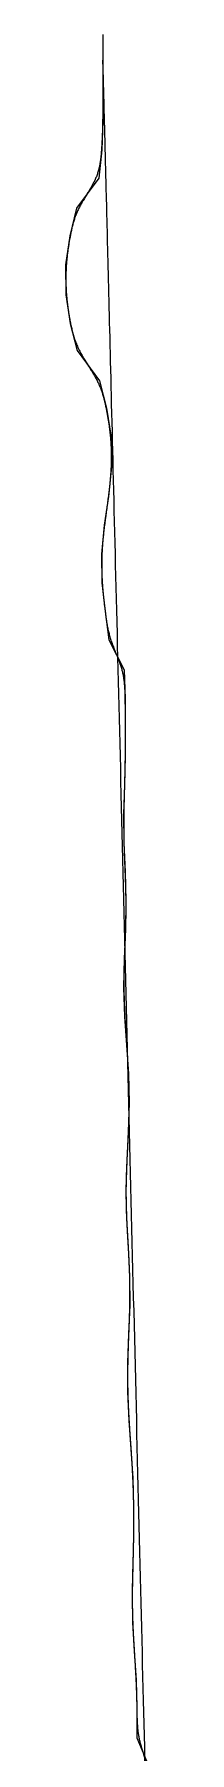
# Model space of a CAD drawing. Extents: x -2 to 147, y -16 to 271.
# Drawn here: x -2.289 to -2.218, y 56.743 to 58.053 of the extents above; entities that cross this region are included whole.
import ezdxf

# ---------------------------------------------------------------- set-up
doc = ezdxf.new("R2010")
doc.units = 0
doc.layers.add('Splines', color=1, linetype='CONTINUOUS', lineweight=15, true_color=0xff0000)
doc.layers.add('SubpixelContours', color=1, linetype='CONTINUOUS', lineweight=15, true_color=0xffffff)

msp = doc.modelspace()

# ---------------------------------------------------------------- linework, layer by layer
at = {"layer": 'Splines'}
msp.add_open_spline([(-2.2609, 58.0533), (-2.2608, 58.0313), (-2.2608, 58.0092), (-2.2608, 57.9872), (-2.2616, 57.9652), (-2.2638, 57.9436), (-2.2809, 57.9207), (-2.2859, 57.8996), (-2.2891, 57.8775), (-2.289, 57.8547), (-2.2857, 57.8328), (-2.2804, 57.8121), (-2.2632, 57.7889), (-2.258, 57.7681), (-2.2545, 57.7461), (-2.2541, 57.7234), (-2.2564, 57.7009), (-2.2597, 57.6789), (-2.2619, 57.6569), (-2.2616, 57.635), (-2.2591, 57.6132), (-2.2561, 57.5915), (-2.2445, 57.5685), (-2.2439, 57.5466), (-2.2438, 57.5247), (-2.2438, 57.5027), (-2.2443, 57.4807), (-2.245, 57.4586), (-2.2449, 57.4366), (-2.2439, 57.4145), (-2.2432, 57.3925), (-2.2435, 57.3705), (-2.2445, 57.3485), (-2.245, 57.3264), (-2.2442, 57.3043), (-2.2427, 57.2823), (-2.2413, 57.2604), (-2.2408, 57.2384), (-2.2414, 57.2163), (-2.2426, 57.1943), (-2.2434, 57.1722), (-2.2429, 57.1502), (-2.2415, 57.1282), (-2.2404, 57.1062), (-2.2403, 57.0841), (-2.2412, 57.0621), (-2.242, 57.0401), (-2.242, 57.018), (-2.241, 56.996), (-2.2394, 56.9741), (-2.238, 56.9521), (-2.2374, 56.9301), (-2.2374, 56.908), (-2.238, 56.8859), (-2.2386, 56.8639), (-2.2382, 56.8419), (-2.2369, 56.82), (-2.2355, 56.798), (-2.2348, 56.776), (-2.2348, 56.7539), (-2.2256, 56.7315), (-2.2254, 56.7095), (-2.2248, 56.6874), (-2.2239, 56.6654), (-2.2232, 56.6434), (-2.2231, 56.6214), (-2.2234, 56.5994), (-2.2237, 56.5774), (-2.2235, 56.5553), (-2.2225, 56.5333), (-2.2215, 56.5113), (-2.2208, 56.4893), (-2.2209, 56.4673), (-2.2214, 56.4453), (-2.2222, 56.4232), (-2.2225, 56.4012), (-2.2217, 56.3791), (-2.2204, 56.3571), (-2.2191, 56.3351), (-2.2183, 56.313)], degree=3, knots=[0, 0.012048, 0.024096, 0.036145, 0.048193, 0.060241, 0.072289, 0.084337, 0.096386, 0.108434, 0.120482, 0.13253, 0.144578, 0.156627, 0.168675, 0.180723, 0.192771, 0.204819, 0.216867, 0.228916, 0.240964, 0.253012, 0.26506, 0.277108, 0.289157, 0.301205, 0.313253, 0.325301, 0.337349, 0.349398, 0.361446, 0.373494, 0.385542, 0.39759, 0.409639, 0.421687, 0.433735, 0.445783, 0.457831, 0.46988, 0.481928, 0.493976, 0.506024, 0.518072, 0.53012, 0.542169, 0.554217, 0.566265, 0.578313, 0.590361, 0.60241, 0.614458, 0.626506, 0.638554, 0.650602, 0.662651, 0.674699, 0.686747, 0.698795, 0.710843, 0.722892, 0.73494, 0.746988, 0.759036, 0.771084, 0.783133, 0.795181, 0.807229, 0.819277, 0.831325, 0.843373, 0.855422, 0.86747, 0.879518, 0.891566, 0.903614, 0.915663, 0.927711, 0.939759, 0.951807, 0.963855, 0.975904, 0.987952, 1], dxfattribs=at)
at = {"layer": 'SubpixelContours'}
for p, q in [((-2.2609, 58.0533), (-2.2608, 58.0313)), ((-2.2608, 58.0313), (-2.2608, 58.0092)), ((-2.2608, 58.0092), (-2.2608, 57.9872)), ((-2.2608, 57.9872), (-2.2616, 57.9652)), ((-2.2616, 57.9652), (-2.2638, 57.9436)), ((-2.2638, 57.9436), (-2.2809, 57.9207)), ((-2.2809, 57.9207), (-2.2859, 57.8996)), ((-2.2859, 57.8996), (-2.2891, 57.8775)), ((-2.2891, 57.8775), (-2.289, 57.8547)), ((-2.289, 57.8547), (-2.2857, 57.8328)), ((-2.2857, 57.8328), (-2.2804, 57.8121)), ((-2.2804, 57.8121), (-2.2632, 57.7889)), ((-2.2632, 57.7889), (-2.258, 57.7681)), ((-2.258, 57.7681), (-2.2545, 57.7461)), ((-2.2545, 57.7461), (-2.2541, 57.7234)), ((-2.2541, 57.7234), (-2.2564, 57.7009)), ((-2.2564, 57.7009), (-2.2597, 57.6789)), ((-2.2597, 57.6789), (-2.2619, 57.6569)), ((-2.2619, 57.6569), (-2.2616, 57.635)), ((-2.2616, 57.635), (-2.2591, 57.6132)), ((-2.2591, 57.6132), (-2.2561, 57.5915)), ((-2.2561, 57.5915), (-2.2445, 57.5685)), ((-2.2445, 57.5685), (-2.2439, 57.5466)), ((-2.2439, 57.5466), (-2.2438, 57.5247)), ((-2.2438, 57.5247), (-2.2438, 57.5027)), ((-2.2438, 57.5027), (-2.2443, 57.4807)), ((-2.2443, 57.4807), (-2.245, 57.4586)), ((-2.245, 57.4586), (-2.2449, 57.4366)), ((-2.2449, 57.4366), (-2.2439, 57.4145)), ((-2.2439, 57.4145), (-2.2432, 57.3925)), ((-2.2432, 57.3925), (-2.2435, 57.3705)), ((-2.2435, 57.3705), (-2.2445, 57.3485)), ((-2.2445, 57.3485), (-2.245, 57.3264)), ((-2.245, 57.3264), (-2.2442, 57.3043)), ((-2.2442, 57.3043), (-2.2427, 57.2823)), ((-2.2427, 57.2823), (-2.2413, 57.2604)), ((-2.2413, 57.2604), (-2.2408, 57.2384)), ((-2.2408, 57.2384), (-2.2414, 57.2163)), ((-2.2414, 57.2163), (-2.2426, 57.1943)), ((-2.2426, 57.1943), (-2.2434, 57.1722)), ((-2.2434, 57.1722), (-2.2429, 57.1502)), ((-2.2429, 57.1502), (-2.2415, 57.1282)), ((-2.2415, 57.1282), (-2.2404, 57.1062)), ((-2.2404, 57.1062), (-2.2403, 57.0841)), ((-2.2403, 57.0841), (-2.2412, 57.0621)), ((-2.2412, 57.0621), (-2.242, 57.0401)), ((-2.242, 57.0401), (-2.242, 57.018)), ((-2.242, 57.018), (-2.241, 56.996)), ((-2.241, 56.996), (-2.2394, 56.9741)), ((-2.2394, 56.9741), (-2.238, 56.9521)), ((-2.238, 56.9521), (-2.2374, 56.9301)), ((-2.2374, 56.9301), (-2.2374, 56.908)), ((-2.2374, 56.908), (-2.238, 56.8859)), ((-2.238, 56.8859), (-2.2386, 56.8639)), ((-2.2386, 56.8639), (-2.2382, 56.8419)), ((-2.2382, 56.8419), (-2.2369, 56.82)), ((-2.2369, 56.82), (-2.2355, 56.798)), ((-2.2355, 56.798), (-2.2348, 56.776)), ((-2.2348, 56.776), (-2.2348, 56.7539)), ((-2.2348, 56.7539), (-2.2256, 56.7315))]:
    msp.add_line(p, q, dxfattribs=at)

doc.saveas('drawing.dxf')
